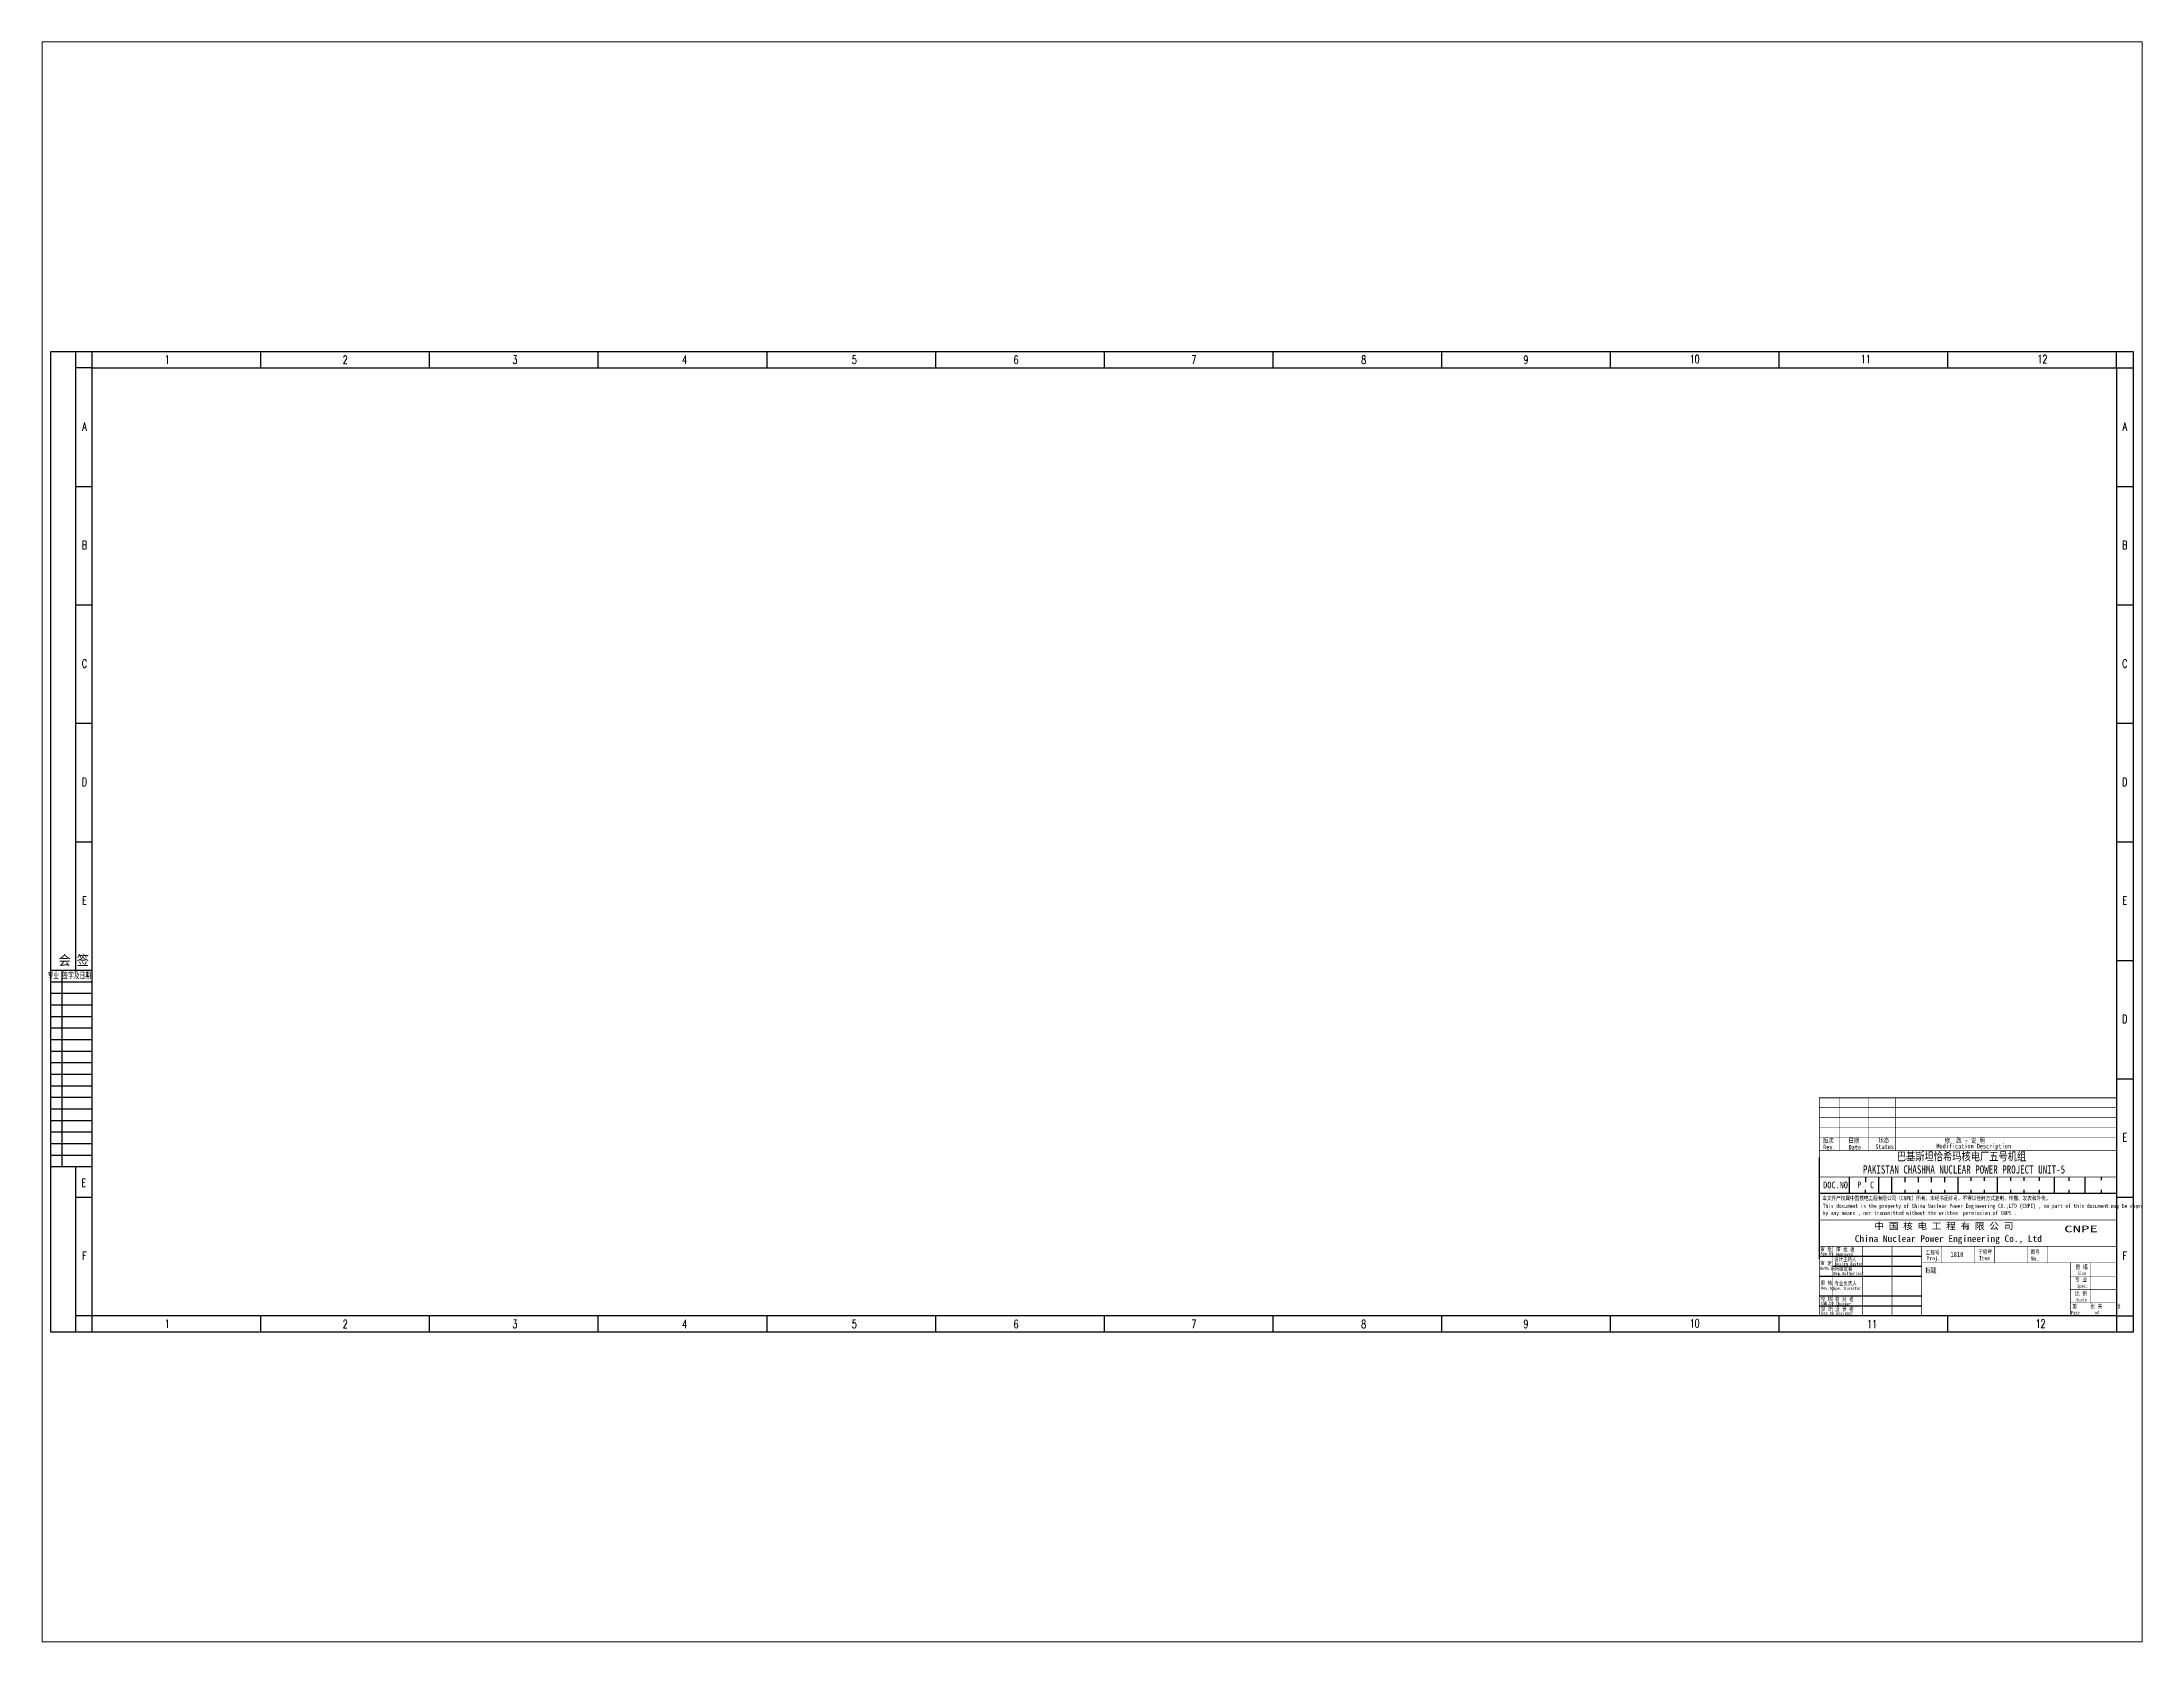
# Paper-space layout '布局1' of a CAD drawing. Header units: millimetres. Extents: x 1.05 to 9.45, y 0.8 to 7.2.
# The model-space entities are those that its viewports show. They can reach past a viewport. Long polylines and large blocks are cut down to what shows.
import ezdxf
from ezdxf.enums import TextEntityAlignment as Align

# ---------------------------------------------------------------- set-up
doc = ezdxf.new("R2010")
doc.units = ezdxf.units.MM
doc.header["$MEASUREMENT"] = 0
for name, color, linetype in [('1', 7, 'Continuous'), ('PUB_TEXT', 7, 'Continuous'), ('图框', 4, 'Continuous')]:
    doc.layers.add(name, color=color, linetype=linetype)
doc.styles.add('HZ', font='txt_____.ttf', dxfattribs={"width": 0.7, "bigfont": 'HZTXT'})
doc.styles.add('ROMAND', font='romand.shx', dxfattribs={"width": 0.7, "height": 200, "bigfont": 'OCHINESE.shx'})
doc.styles.add('宋体', font='', dxfattribs={"width": 0.7})
doc.styles.add('汉字', font='仿宋_GB2312.ttf', dxfattribs={"width": 0.8, "height": 4})
doc.styles.get('宋体').set_extended_font_data('SimSun')

# ---------------------------------------------------------------- blocks, each defined once
blk = doc.blocks.new('*U11')
at = {"layer": '图框'}
blk.add_line((0, -5), (0, 5), dxfattribs=at)
blk = doc.blocks.new('*U12')
at = {"color": 0, "linetype": 'ByBlock', "lineweight": -2, "transparency": 16777216}
for p in [(0, 0), (102.167, 0), (204.334, 0), (306.501, 0), (408.668, 0), (510.835, 0), (613.002, 0), (715.169, 0), (817.336, 0), (919.503, 0), (1021.67, 0), (1123.837, 0)]:
    blk.add_blockref('*U11', p, dxfattribs=at)
blk = doc.blocks.new('*U13')
at = {"layer": '图框'}
blk.add_line((0, -5), (0, 5), dxfattribs=at)
blk = doc.blocks.new('*U14')
at = {"color": 0, "linetype": 'ByBlock', "lineweight": -2, "transparency": 16777216}
for p in [(0, 0), (102.167, 0), (204.334, 0), (306.501, 0), (408.668, 0), (510.835, 0), (613.002, 0), (715.169, 0), (817.336, 0), (919.503, 0), (1021.67, 0), (1123.837, 0)]:
    blk.add_blockref('*U13', p, dxfattribs=at)
blk = doc.blocks.new('会签')
at = {"color": 0}
for p, q in [((3629.7, -1305.7), (3604.7, -1305.7)), ((3611.4, -1424.7), (3611.4, -1305.7)), ((3629.7, -1312.7), (3604.7, -1312.7)), ((3629.7, -1319.7), (3604.7, -1319.7)), ((3629.7, -1326.7), (3604.7, -1326.7)), ((3629.7, -1333.7), (3604.7, -1333.7)), ((3629.7, -1340.7), (3604.7, -1340.7)), ((3629.7, -1347.7), (3604.7, -1347.7)), ((3629.7, -1354.7), (3604.7, -1354.7)), ((3629.7, -1361.7), (3604.7, -1361.7)), ((3629.7, -1368.7), (3604.7, -1368.7)), ((3629.7, -1375.7), (3604.7, -1375.7)), ((3629.7, -1382.7), (3604.7, -1382.7)), ((3629.7, -1389.7), (3604.7, -1389.7)), ((3629.7, -1396.7), (3604.7, -1396.7)), ((3629.7, -1403.7), (3604.7, -1403.7)), ((3629.7, -1410.7), (3604.7, -1410.7)), ((3629.7, -1417.7), (3604.7, -1417.7)), ((3629.7, -1424.7), (3604.7, -1424.7))]:
    blk.add_line(p, q, dxfattribs=at)
for s, height, style, width, p in [('会 签  ', 6, 'HZ', 0.9, (3622.2, -1302.5)), ('专业 签字及日期', 3.8, 'ROMAND', 0.7, (3615.8, -1310.9))]:
    blk.add_text(s, height=height, dxfattribs=dict(at, style=style, width=width)).set_placement(p, align=Align.CENTER)

msp = doc.modelspace()

# ---------------------------------------------------------------- linework, layer by layer
at = {"linetype": 'Continuous'}
msp.add_line((1089, 94), (1089, 84), dxfattribs=at)
msp.add_line((1099, 94), (1099, 91))
at = {"layer": '1'}
for p, q in [((1250.7, 115.4), (1250.7, 115.4)), ((1250.7, 115.4), (1250.7, 115.4)), ((1250.7, 115.4), (1250.7, 115.4)), ((1250.7, 115.4), (1250.7, 115.4)), ((1099, 93), (1099, 93)), ((1107, 84), (1107, 94)), ((1115, 84), (1115, 94)), ((1123, 91), (1123, 94)), ((1131, 91), (1131, 94)), ((1139, 91), (1139, 94)), ((1147, 91), (1147, 94)), ((1155, 84), (1155, 94)), ((1163, 91.7), (1163, 94)), ((1171, 91.7), (1171, 94)), ((1179, 84), (1179, 94)), ((1187, 91.7), (1187, 94)), ((1195, 91.7), (1195, 94)), ((1204.4, 91.7), (1204.4, 94)), ((1213.4, 84.2), (1213.4, 94.2)), ((1222.4, 91.7), (1222.4, 93.7)), ((1231.9, 84), (1231.9, 94)), ((1241.9, 92.2), (1241.9, 94.1)), ((1251, 84), (1071, 84)), ((1099, 84), (1099, 86.2)), ((1123, 84), (1123, 86.2)), ((1131, 84), (1131, 86.2)), ((1139, 84), (1139, 86.2)), ((1147, 84), (1147, 86.2)), ((1163, 84), (1163, 86.2)), ((1171, 84), (1171, 86.2)), ((1187, 84), (1187, 86.2)), ((1195, 84), (1195, 86.2)), ((1204.4, 83.7), (1204.4, 86.2)), ((1222.4, 84.2), (1222.4, 86.2)), ((1241.9, 84.2), (1241.9, 86.2)), ((1251, 10), (1071, 10)), ((1251, 10), (1071, 10)), ((1251, 10), (1071, 10)), ((1251, 10), (1071, 10)), ((1251, 10), (1071, 10))]:
    msp.add_line(p, q, dxfattribs=at)
at = {"layer": '1', "color": 7, "ltscale": 0.8}
msp.add_line((1071, 105.9), (1071, 44.4), dxfattribs=at)
at = {"layer": '1', "color": 7}
for p, q in [((1250.7, 100.2), (1250.7, 100.2)), ((1250.7, 100.2), (1250.7, 100.2)), ((1250.7, 100.2), (1250.7, 100.2)), ((1250.7, 100.2), (1250.7, 100.2)), ((1071, 46), (1133, 46)), ((1079, 40), (1133, 40)), ((1071, 34), (1133, 34)), ((1071, 22), (1133, 22)), ((1071, 16), (1133, 16)), ((1251, 10), (1071, 10)), ((1251, 10), (1071, 10)), ((1251, 10), (1071, 10))]:
    msp.add_line(p, q, dxfattribs=at)
at = {"layer": '1', "color": 7, "const_width": 0.5}
for points in [[(1071, 10), (1251, 10), (1251, 142), (1071, 142)], [(1071, 68), (1251, 68), (1251, 10), (1071, 10)]]:
    msp.add_lwpolyline(points, close=True, dxfattribs=at)
at = {"layer": '1', "color": 7}
for points, const_width in [([(1083, 142), (1083, 110)], 0.3), ([(1101, 142), (1101, 110)], 0.3), ([(1117, 142), (1117, 110)], 0.3), ([(1071, 136), (1251, 136)], 0.3), ([(1071, 130), (1251, 130)], 0.3), ([(1071, 124), (1251, 124)], 0.3), ([(1071, 118), (1251, 118)], 0.3), ([(1071, 110), (1251, 110)], 0.3), ([(1071, 94), (1251, 94)], 0.3), ([(1089, 94), (1089, 84)], 0.3), ([(1071, 84), (1251, 84)], 0.3), ([(1071, 84), (1251, 84)], 0.3), ([(1071, 52), (1251, 52)], 0.3), ([(1079, 52), (1079, 10)], 0.3), ([(1097, 52), (1097, 10)], 0.3), ([(1115, 52), (1115, 10)], 0.3), ([(1133, 52), (1133, 10)], 0.3), ([(1145, 52), (1145, 42)], 0.25), ([(1165, 52), (1165, 42)], 0.25), ([(1177, 52), (1177, 42)], 0.25), ([(1197, 52), (1197, 42)], 0.25), ([(1209, 52), (1209, 42)], 0.25), ([(1133, 42), (1251, 42)], 0.3), ([(1223, 42), (1223, 10)], 0.3), ([(1235, 42), (1235, 18)], 0.25), ([(1251, 34), (1223, 34)], 0.25), ([(1251, 26), (1223, 26)], 0.25), ([(1251, 18), (1223, 18)], 0.25)]:
    msp.add_lwpolyline(points, dxfattribs=dict(at, const_width=const_width))
at = {"layer": '1', "const_width": 0.3}
msp.add_lwpolyline([(1079, 52), (1079, 10)], dxfattribs=at)
at = {"layer": '图框'}
for p, q in [((0, 594), (1261, 594)), ((0, 0), (0, 594)), ((15, 218.6), (15, 594)), ((1251, 584), (1251, 594)), ((1261, 594), (1261, 0)), ((25, 584), (15, 584)), ((1251, 584), (1261, 584)), ((15, 512.2), (25, 512.2)), ((1251, 512.2), (1261, 512.2)), ((15, 440.5), (25, 440.5)), ((1251, 440.5), (1261, 440.5)), ((15, 368.8), (25, 368.8)), ((1251, 368.8), (1261, 368.8)), ((15, 297), (25, 297)), ((1251, 297), (1251, 10)), ((1251, 297), (1251, 10)), ((1251, 297), (1251, 10)), ((1251, 297), (1251, 10)), ((1251, 297), (1261, 297)), ((1251, 225.2), (1261, 225.2)), ((1251, 153.5), (1261, 153.5)), ((15, 0), (15, 100)), ((15, 81.8), (25, 81.8)), ((1251, 81.8), (1261, 81.8)), ((1261, 0), (0, 0)), ((25, 10), (15, 10)), ((1251, 10), (1071, 10)), ((1251, 10), (1071, 10)), ((1251, 10), (1071, 10)), ((1251, 10), (1071, 10)), ((1251, 10), (1071, 10)), ((1251, 10), (1251, 0)), ((1251, 10), (1261, 10))]:
    msp.add_line(p, q, dxfattribs=at)
at = {"layer": '图框', "color": 1}
for p, q in [((25, 584), (1251, 584)), ((25, 10), (25, 584)), ((1251, 584), (1251, 10)), ((1251, 10), (25, 10))]:
    msp.add_line(p, q, dxfattribs=at)

# ---------------------------------------------------------------- block references
at = {"linetype": 'Continuous'}
for name, p in [('*U12', (25, 589)), ('*U14', (25, 5))]:
    msp.add_blockref(name, p, dxfattribs=at)
at = {"color": 0}
msp.add_blockref('会签', (-3604.7, 1524.8), dxfattribs=at)

# ---------------------------------------------------------------- texts
at = {"linetype": 'Continuous', "char_height": 4, "attachment_point": 5, "style": '宋体'}
for s, width, insert in [('P', 5.775, (1095.2, 89.3)), ('C', 6.76, (1102.9, 89.2))]:
    msp.add_mtext_dynamic_manual_height_columns(s, width=width, gutter_width=1, heights=[0], dxfattribs=dict(at, insert=insert))
at = {"layer": '1', "style": '汉字', "width": 0.8}
for s, height, p in [('版次', 2.88, (1073.3, 114.7)), ('日期 ', 2.88, (1088.7, 114.7)), ('状态', 2.88, (1106.8, 114.9)), ('修  改 - 说 明', 2.88, (1147, 114.7)), ('Rev.', 2.88, (1073.3, 110.7)), ('Date', 2.88, (1088.7, 110.6)), ('Status', 2.88, (1104.9, 110.9)), ('巴基斯坦恰希玛核电厂五号机组', 5, (1117.9, 104)), ('Modification Description', 2.88, (1141.9, 111.3)), ('PAKISTAN CHASHMA NUCLEAR POWER PROJECT UNIT-5', 5, (1097.4, 96.1)), ('审 批', 2.4, (1071.6, 49)), ('审 批 者', 2.4, (1081.2, 48.9)), ('Auth.by', 2, (1071.3, 37.8)), ('App.by', 2, (1071.7, 46.7)), ('审 定', 2.4, (1071.6, 40.7)), ('设计主持人', 2.4, (1080, 43)), ('所审定者', 2.4, (1080.3, 37.2)), ('Design Master', 2, (1080.4, 40.4)), ('Approved', 2, (1080.9, 46.3)), ('标题', 3, (1135.2, 36)), ('Proj.', 2.5, (1136.1, 43.6)), ('Item', 2.5, (1167.7, 43.6)), ('No.', 2.5, (1199.1, 43.4)), ('图 幅', 2.5, (1226.2, 38.3)), ('审 核', 2.4, (1071.8, 28.7)), ('Rev.by', 2, (1072, 25.8)), ('Spe. Director', 2, (1079.4, 25.6)), ('Dep.Authorizer', 2, (1079.6, 34.6)), ('专业负责人', 2.4, (1080.2, 28.4)), ('专 业', 2.5, (1225.9, 30.6)), ('Spec.', 2, (1227.2, 27)), ('Size', 2, (1227.4, 34.7)), ('校 核', 2.4, (1071.8, 19)), ('Chk.by', 2, (1071.9, 16.6)), ('设 计', 2.4, (1071.9, 13.1)), ('Des.by', 2, (1072.1, 10.6)), ('校 对 者', 2.4, (1080.5, 18.8)), ('设 计 者', 2.4, (1080.5, 12.9)), ('Checker', 2, (1081.1, 16.2)), ('Page       of  ', 2, (1223.5, 10.9)), ('第     张 共     张', 2.5, (1224.2, 14.5)), ('比 例', 2.5, (1225.8, 22.3)), ('Scale', 2, (1226.5, 18.7)), ('Designer', 2, (1081.1, 10.5))]:
    msp.add_text(s, height=height, dxfattribs=at).set_placement(p)
at = {"layer": '1', "color": 7, "style": '宋体', "width": 0.8}
msp.add_text('DOC.NO', height=4, dxfattribs=at).set_placement((1073.3, 87.2))
at = {"layer": '1', "ltscale": 0.8, "style": '汉字', "width": 0.8}
for s, height, p in [('本文件产权属中国核电工程有限公司（CNPE）所有，未经书面许可，不得以任何方式复制、传播、发表和外传。', 2.5, (1072.8, 80)), ('This document is the property of China Nuclear Power Engineering CO.,LTD (CNPE) , no part of this document may be reproduced ', 2.5, (1073.1, 75.3)), ('by any means , nor transmitted without the written  permission of CNPE .', 2.5, (1073.1, 71)), ('工程号', 2.5, (1135.4, 47.1)), ('1818', 3, (1150.4, 45.6)), ('子项号', 2.5, (1167.2, 47.4)), ('图号', 2.5, (1198.9, 47.5))]:
    msp.add_text(s, height=height, dxfattribs=at).set_placement(p)
at = {"layer": 'PUB_TEXT', "style": '汉字'}
for s, width, p, p2 in [('中 国 核 电 工 程 有 限 公 司', 1.049388, (1104.3, 62.3), (1188.5, 62.3)), ('CNPE', 1.843009, (1219.3, 60.6), (1239.7, 60.6)), ('China Nuclear Power Engineering Co., Ltd', 1.023647, (1092.5, 54.7), (1205.8, 54.7))]:
    msp.add_text(s, height=4, dxfattribs=dict(at, width=width)).set_placement(p, p2, align=Align.FIT)
at = {"layer": '图框', "style": 'HZ', "width": 0.7}
for s, p in [('1', (70.5, 586.6)), ('2', (178.2, 586.5)), ('3', (281, 586.5)), ('4', (383.8, 586.5)), ('5', (486.6, 586.5)), ('6', (584.5, 586.5)), ('7', (692.2, 586.5)), ('8', (795, 586.5)), ('9', (893.3, 586.5)), ('10', (995.5, 586.9)), ('11', (1099.1, 586.9)), ('12', (1206.1, 586.9)), ('A', (20.3, 546)), ('A', (1256, 546)), ('B', (20.3, 474.3)), ('B', (1256, 474.3)), ('C', (20.3, 402.5)), ('C', (1256, 402.5)), ('D', (20.3, 330.8)), ('D', (1256, 330.8)), ('E', (20.3, 259)), ('E', (1256, 259)), ('D', (1256, 187.3)), ('E', (1256, 115.5)), ('E', (19.9, 88)), ('F', (20.3, 43.8)), ('F', (1256, 43.8)), ('1', (70.5, 2.6)), ('2', (178.2, 2.5)), ('3', (281, 2.5)), ('4', (383.8, 2.5)), ('5', (486.6, 2.5)), ('6', (584.5, 2.5)), ('7', (692.2, 2.5)), ('8', (795, 2.5)), ('9', (893.3, 2.5)), ('10', (995.5, 2.9)), ('11', (1103, 2.4)), ('12', (1205, 2.7))]:
    msp.add_text(s, height=5, dxfattribs=at).set_placement(p, align=Align.CENTER)

psp = doc.layouts.new('布局1')

# ---------------------------------------------------------------- viewports
at = {"layer": '0', "linetype": 'Continuous'}
psp.add_viewport(center=(5.25, 4), size=(8.4, 6.4), view_center_point=(630.5, 296.9245), view_height=969.020589, dxfattribs=at)

doc.saveas('drawing.dxf')
